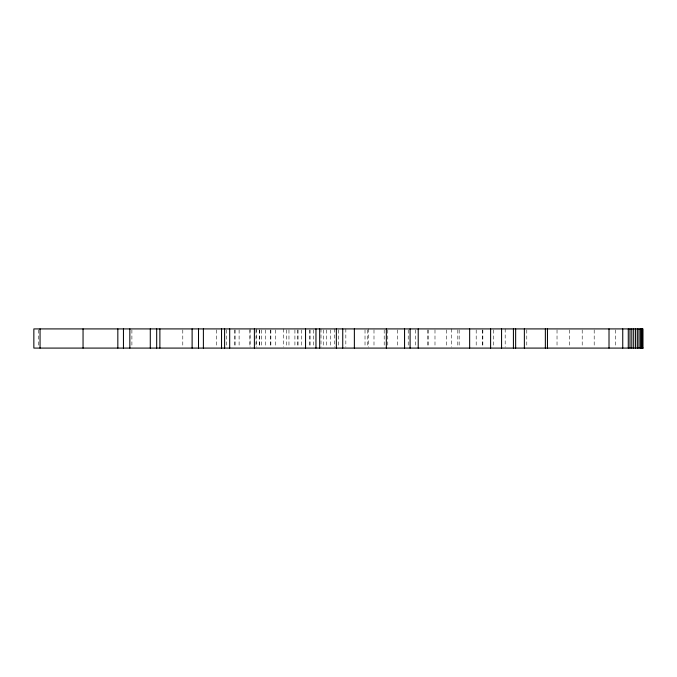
<?xml version="1.0" encoding="UTF-8"?>
<svg xmlns="http://www.w3.org/2000/svg" width="677" height="677" viewBox="0 0 677 677"><rect width="100%" height="100%" fill="white"/><g stroke="black" fill="none" stroke-linecap="round" stroke-linejoin="round"><path stroke-width="0.51" stroke-dasharray="3.38 2.54" d="M615.469 329.919L615.469 347.081M594.194 329.919L594.194 347.081M582.203 329.919L582.203 347.081M569.611 329.919L569.611 347.081M557.027 329.919L557.027 347.081M526.782 329.919L526.782 347.081M505.186 328.912L505.186 347.081M493.753 329.919L493.753 347.081M482.836 329.919L482.836 347.081M482.659 329.919L482.659 347.081M476.193 329.919L476.193 347.081M459.167 329.919L459.167 347.081M457.813 329.919L457.813 347.081M451.254 328.912L451.254 347.081M446.659 329.919L446.659 347.081M434.989 329.919L434.989 347.081M428.558 329.919L428.558 347.081M427.475 329.919L427.475 347.081M415.373 329.919L415.373 347.081M408.214 329.919L408.214 347.081M397.382 329.919L397.382 347.081M387.769 329.919L387.769 347.081M384.206 329.919L384.206 347.081M373.992 329.919L373.992 347.081M368.584 328.912L368.584 347.081M367.535 329.919L367.535 347.081M365.021 329.919L365.021 347.081M345.837 328.912L345.837 347.081M338.551 329.919L338.551 347.081M334.438 328.912L334.438 347.081M330.376 329.919L330.376 347.081M326.289 329.919L326.289 347.081M323.64 329.919L323.64 347.081M321 328.912L321 347.081M313.299 329.919L313.299 347.081M310.091 329.919L310.091 347.081M309.651 329.919L309.651 347.081M301.477 329.919L301.477 347.081M298.058 329.919L298.058 347.081M297.55 329.919L297.55 347.081M294.918 329.919L294.918 347.081M288.961 329.919L288.961 347.081M286.591 329.919L286.591 347.081M283.367 328.912L283.435 347.081M275.353 329.919L275.353 347.081M270.859 329.919L270.859 347.081M270.563 329.919L270.563 347.081M265.579 329.919L265.579 347.081M261.322 329.919L261.322 347.081M259.706 329.919L259.706 347.081M259.503 329.919L259.503 347.081M256.49 328.912L256.49 347.081M256.008 329.919L256.008 347.081M250.092 328.912L250.092 347.081M249.898 329.919L249.898 347.081M239.108 329.919L239.108 347.081M235.131 329.919L235.131 347.081M234.462 329.919L234.462 347.081M226.567 329.919L226.567 347.081M216.733 329.919L216.733 347.081M182.79 329.919L182.79 347.081M131.897 329.919L131.897 347.081M38.31 329.919L38.31 347.081"/><path stroke-width="1.02" d="M643.15 348.088L33.85 348.088L33.85 328.912L642.972 328.912L642.972 348.088M642.439 328.912L642.439 348.088M641.568 328.912L641.568 348.088M640.408 328.912L640.408 348.088M638.978 328.912L638.978 348.088M637.345 328.912L637.345 348.088M635.568 328.912L635.568 348.088M633.697 328.912L633.697 348.088M631.819 328.912L631.819 348.088M629.991 328.912L629.991 348.088M628.281 328.912L628.281 348.088M622.747 328.912L622.747 348.088M609.012 328.912L609.012 348.088M547.456 328.912L547.456 348.088M545.357 328.912L545.357 348.088M524.37 328.912L524.37 348.088M515.646 328.912L515.646 348.088M513.42 328.912L513.42 348.088M501.564 328.912L501.564 348.088M490.605 328.912L490.605 348.088M469.652 328.912L469.652 348.088M418.217 328.912L418.217 348.088M410.101 328.912L410.101 348.088M404.558 328.912L404.558 348.088M386.339 328.912L386.339 348.088M354.367 328.912L354.367 348.088M342.74 328.912L342.74 348.088M336.351 328.912L336.351 348.088M319.671 328.912L319.671 348.088M315.964 328.912L315.964 348.088M305.547 328.912L305.547 348.088M254.391 328.912L254.391 348.088M229.689 328.912L229.689 348.088M224.603 328.912L224.603 348.088M221.54 328.912L221.54 348.088M203.388 328.912L203.388 348.088M198.505 328.912L198.505 348.088M192.116 328.912L192.116 348.088M159.882 328.912L159.882 348.088M156.683 328.912L156.683 348.088M150.286 328.912L150.286 348.088M129.84 328.912L129.84 348.088M123.451 328.912L123.451 348.088M117.832 328.912L117.832 348.088M83.051 328.912L83.051 348.088M40.053 328.912L40.053 348.088"/></g></svg>
